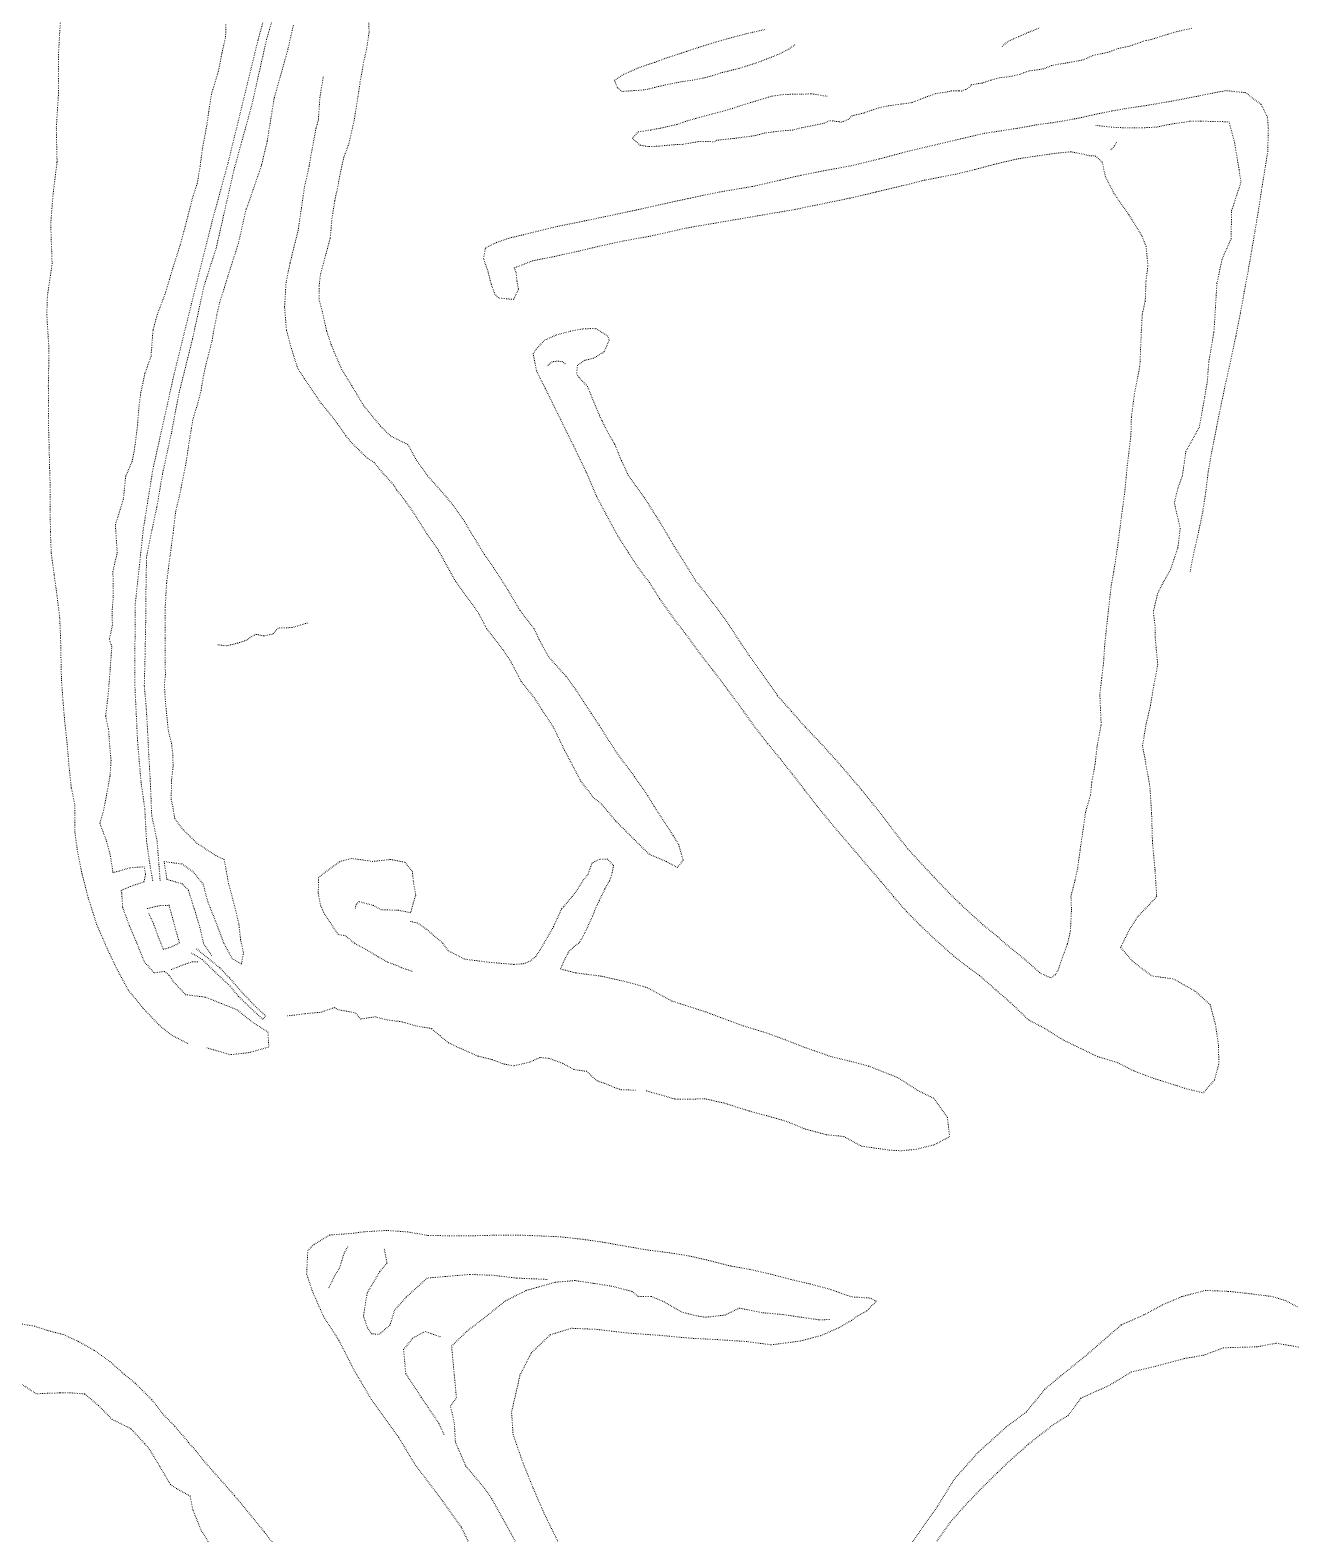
# Model space of a CAD drawing. Extents: x 682410 to 689460, y 7661803 to 7669124.
# Drawn here: x 687816.5 to 688073.9, y 7666556 to 7666862.9 of the extents above; entities that cross this region are included whole.
import ezdxf

# ---------------------------------------------------------------- set-up
doc = ezdxf.new("R2010")
doc.units = 0
doc.header["$MEASUREMENT"] = 0
doc.linetypes.add('DOT', pattern=[0.25, 0, -0.25])
doc.layers.add('02 TOE_Line', color=1, linetype='DOT', lineweight=20)

msp = doc.modelspace()

# ---------------------------------------------------------------- linework, layer by layer
at = {"layer": '02 TOE_Line'}
for points in [[(687843.02, 7666689.37, 4251.43), (687842.77, 7666692.65, 4251.78), (687842.39, 7666697.55, 4252.2), (687841.31, 7666702.55, 4252.62), (687841.04, 7666709.08, 4253.13), (687840.72, 7666714.67, 4253.51), (687840.47, 7666719.69, 4253.86), (687840.2, 7666724.39, 4254.19), (687839.79, 7666729.11, 4254.51), (687839.96, 7666735.65, 4254.96), (687840.08, 7666742.38, 4255.43), (687840.13, 7666748.68, 4255.85), (687840.24, 7666755.29, 4256.29), (687841.36, 7666760.94, 4256.66), (687842.35, 7666765.57, 4256.98), (687843.5, 7666772.3, 4257.44), (687845.31, 7666780.6, 4258.01), (687846.89, 7666788.9, 4258.28), (687849.65, 7666799.95, 4259.31), (687851.95, 7666810.55, 4259.91), (687854.49, 7666818.53, 4260.38), (687858.1, 7666834.45, 4261.3), (687861.72, 7666847.55, 4262.06), (687864.72, 7666860.93, 4262.83), (687868.02, 7666872.32, 4263.38)], [(687841.5, 7666689.31, 4251.27), (687840.9, 7666692.78, 4251.65), (687840.23, 7666697.54, 4252.06), (687839.89, 7666704.04, 4252.62), (687839.12, 7666709.4, 4253.09), (687838.41, 7666717.87, 4253.82), (687837.83, 7666730, 4254.6), (687837.95, 7666745.8, 4255.62), (687839.59, 7666761.04, 4256.61), (687841.51, 7666773.09, 4257.43), (687845.87, 7666792.67, 4258.76), (687849.42, 7666807.09, 4259.6), (687853.64, 7666823.88, 4260.58), (687856.89, 7666835.85, 4261.28), (687859.8, 7666847.74, 4261.97), (687863, 7666860.86, 4262.73), (687866.02, 7666871.94, 4263.23)], [(687848.69, 7666656.11, 4253.21), (687845.27, 7666657.84, 4252.86), (687842.74, 7666659.92, 4252.65), (687839.52, 7666663.34, 4252.2), (687836.49, 7666667.06, 4251.91), (687834.22, 7666671.26, 4251.57), (687832.17, 7666675.55, 4251.37), (687830.06, 7666680.45, 4251.13), (687828.34, 7666685.86, 4250.95), (687827.07, 7666690.81, 4250.9), (687826.11, 7666695.7, 4250.72), (687825.59, 7666699.4, 4250.79), (687825.65, 7666704.7, 4250.78), (687824.89, 7666708.28, 4250.71), (687824.42, 7666712.86, 4250.75), (687824.03, 7666717.46, 4250.7), (687823.55, 7666721.87, 4250.62), (687823.18, 7666726.27, 4250.67), (687822.88, 7666730.6, 4250.64), (687822.79, 7666734.82, 4250.54), (687822.71, 7666738.95, 4250.41), (687822.53, 7666742.98, 4250.13), (687821.99, 7666747.44, 4249.85), (687821.39, 7666751.83, 4249.44), (687820.8, 7666756.17, 4249.08), (687820.63, 7666760.52, 4248.66), (687820.6, 7666764.93, 4248.29), (687820.6, 7666769.48, 4247.77), (687820.47, 7666773.51, 4247.43), (687820.38, 7666777.59, 4247.09), (687820.25, 7666782.16, 4246.63), (687820.23, 7666786.2, 4246.17), (687820.21, 7666790.28, 4245.68), (687820.29, 7666794.37, 4245.21), (687820.29, 7666798.56, 4244.78), (687819.9, 7666804.81, 4244.25), (687820.02, 7666808.59, 4243.81), (687820.98, 7666815.21, 4243.19), (687820.7, 7666823.28, 4241.98), (687821.19, 7666829.56, 4241.33), (687821.99, 7666836.01, 4240.71), (687821.84, 7666842.86, 4239.85), (687822.28, 7666849.82, 4239.29), (687822.26, 7666857.87, 4238.28), (687822.81, 7666866.86, 4237.67)], [(687885.49, 7666866.46, 4271.55), (687885.66, 7666862.52, 4271.49), (687885.13, 7666859.01, 4271.39), (687884.6, 7666856.62, 4271.49), (687883.91, 7666852.82, 4271.49), (687883.39, 7666849.38, 4271.54), (687882.62, 7666844.54, 4271.5), (687881.53, 7666839.71, 4271.64), (687880.48, 7666836.87, 4271.79), (687879.87, 7666834.09, 4271.7), (687879.04, 7666829.87, 4271.7), (687878.63, 7666827.92, 4271.71), (687878.08, 7666824.47, 4271.78), (687877.72, 7666820.4, 4271.53), (687876.79, 7666816.97, 4271.77), (687875.72, 7666812.97, 4271.84), (687875.45, 7666810.57, 4271.76), (687875.47, 7666807.85, 4271.69), (687876.12, 7666805.4, 4271.59), (687877.01, 7666801.42, 4271.8), (687877.94, 7666798.69, 4271.89), (687878.51, 7666797.24, 4271.98), (687880.05, 7666793.68, 4271.98), (687882.11, 7666790.34, 4271.91), (687884.57, 7666786.19, 4271.9), (687887.99, 7666782.07, 4271.83), (687889.97, 7666780.11, 4271.63), (687893.61, 7666778.29, 4271.26), (687895.3, 7666775.12, 4271.32), (687897.6, 7666771.92, 4271.35), (687901.51, 7666767.52, 4271.45), (687903.02, 7666765.59, 4271.39), (687905.09, 7666762.64, 4271.44), (687906.38, 7666760.44, 4271.41), (687909.2, 7666755.86, 4271.33), (687911.08, 7666753.18, 4271.32), (687914.03, 7666748.54, 4271.26), (687916.45, 7666744.43, 4271.19), (687919.27, 7666740.81, 4271.12), (687919.43, 7666740.51, 4271.09), (687920.38, 7666738.45, 4271.02), (687922.24, 7666735.04, 4271.19), (687925.84, 7666730.99, 4270.79), (687927.84, 7666728.28, 4270.78), (687930.99, 7666723.44, 4270.74), (687932.63, 7666720.97, 4270.75), (687936.19, 7666715.39, 4270.88), (687939.83, 7666710.52, 4270.69), (687942.52, 7666706.65, 4270.65), (687943.82, 7666704.48, 4270.67), (687947.71, 7666698.5, 4270.59), (687948.82, 7666696.68, 4270.59), (687949.72, 7666693.51, 4270.65), (687948.57, 7666692, 4270.66), (687946.26, 7666693.24, 4270.83), (687942.79, 7666694.71, 4271.02), (687939.76, 7666697.72, 4271.17), (687935.94, 7666701.52, 4271.39), (687933.08, 7666704.96, 4271.36), (687931.45, 7666706.24, 4271.43), (687928.86, 7666709.62, 4271.4), (687925.54, 7666715.92, 4271.23), (687923.23, 7666720.7, 4271.17), (687920.89, 7666724.25, 4271.23), (687919.37, 7666726.62, 4271.1), (687916.68, 7666729.96, 4271.24), (687914.65, 7666733.9, 4271.36), (687912.97, 7666736.46, 4271.39), (687909.62, 7666740.78, 4271.39), (687908, 7666743.87, 4271.38), (687906.43, 7666746.12, 4271.36), (687903.27, 7666750.42, 4271.38), (687899.78, 7666756.74, 4271.39), (687897.42, 7666760.11, 4271.48), (687895.41, 7666763.37, 4271.57), (687893.12, 7666766.72, 4271.7), (687891.26, 7666769.07, 4271.6), (687890.61, 7666770.15, 4271.62), (687888.53, 7666772.42, 4271.62), (687886.68, 7666774.67, 4271.76), (687885.27, 7666775.57, 4271.64), (687883.59, 7666777.21, 4271.57), (687881.85, 7666778.93, 4271.5), (687880.87, 7666780.18, 4271.53), (687879.23, 7666782.54, 4271.57), (687877.05, 7666785.34, 4271.72), (687875.87, 7666786.68, 4271.65), (687873.91, 7666789.62, 4271.55), (687872.44, 7666791.77, 4271.54), (687871.09, 7666793.85, 4271.45), (687869.62, 7666798.5, 4271.66), (687868.78, 7666801.76, 4271.58), (687868.41, 7666806.42, 4271.64), (687868.72, 7666811.44, 4271.83), (687869.55, 7666815.4, 4272.12), (687870.29, 7666818.47, 4272.37), (687871.18, 7666822, 4272.69), (687871.87, 7666826.67, 4272.48), (687872.47, 7666830.88, 4272.55), (687873.44, 7666835.14, 4272.58), (687873.95, 7666838.21, 4272.65), (687874.84, 7666842.9, 4272.55), (687875.3, 7666844.51, 4272.59), (687875.6, 7666849.08, 4272.23), (687876.33, 7666853.44, 4272.05)], [(687856.44, 7666864.11, 4264.74), (687856.38, 7666861.51, 4264.16), (687855.64, 7666858.23, 4263.96), (687854.91, 7666854.49, 4263.64), (687853.49, 7666849.78, 4263.35), (687852.93, 7666846.19, 4263.32), (687852.51, 7666843.2, 4263.05), (687851.64, 7666838.68, 4262.73), (687851.18, 7666835.07, 4262.45), (687850.58, 7666831.56, 4262.33), (687849.62, 7666828.62, 4262.05), (687848.59, 7666824.55, 4261.8), (687847.79, 7666821.52, 4261.7), (687847.11, 7666819.03, 4261.5), (687845.56, 7666814.19, 4261.27), (687844.92, 7666811.99, 4261.02), (687844, 7666808.94, 4260.78), (687842.45, 7666804.89, 4260.61), (687841.57, 7666801.67, 4260.4), (687841.16, 7666796.35, 4259.79), (687839.93, 7666792.86, 4259.57), (687839.09, 7666788.99, 4259.36), (687838.7, 7666786.01, 4259.1), (687838.34, 7666781.51, 4258.87), (687837.78, 7666777.37, 4258.59), (687837.29, 7666774.89, 4258.43), (687835.97, 7666771.78, 4258.21), (687835.51, 7666767.1, 4257.94), (687833.89, 7666761.94, 4257.69), (687834.27, 7666756.26, 4257.07), (687833.39, 7666752.47, 4257), (687833.47, 7666747.49, 4256.6), (687833.22, 7666744.18, 4256.34), (687833.28, 7666741.49, 4256.18), (687832.68, 7666738.55, 4255.97), (687833.16, 7666737.06, 4255.85), (687832.83, 7666732.46, 4255.69), (687832.45, 7666727.6, 4255.37), (687831.9, 7666722.86, 4255.23), (687832.5, 7666720.19, 4255.14), (687832.72, 7666717.02, 4255), (687833.01, 7666713.91, 4254.78), (687832.79, 7666710.62, 4254.37), (687832.13, 7666707.1, 4254.16), (687831.4, 7666703.31, 4253.66), (687830.72, 7666701.03, 4253.58), (687832.11, 7666697.34, 4253.33), (687832.82, 7666694.64, 4253.07), (687833.4, 7666690.99, 4253), (687834.67, 7666691.28, 4252.95), (687836.95, 7666691.97, 4252.98), (687839.75, 7666692.16, 4252.89), (687840.05, 7666690.64, 4252.91), (687839.71, 7666689.06, 4252.92), (687836.92, 7666688.15, 4252.9), (687835.08, 7666687.31, 4252.96), (687835.18, 7666686.84, 4253.23), (687835.38, 7666683.83, 4252.94), (687836.78, 7666680.07, 4252.8), (687838.25, 7666676.62, 4252.89), (687839.79, 7666672.78, 4252.59), (687841.78, 7666670.51, 4252.48), (687843.93, 7666670.81, 4252.75), (687844.89, 7666670, 4252.96), (687845.59, 7666668.88, 4253.31), (687848.22, 7666666.06, 4252.85), (687852.23, 7666665.56, 4253.33), (687858.75, 7666662.97, 4253.94), (687862.01, 7666660.34, 4254.22), (687865.01, 7666658.45, 4254.58), (687865.2, 7666655.38, 4254.57), (687861.12, 7666654.23, 4254.15), (687857.31, 7666653.81, 4253.89), (687852.39, 7666655.27, 4253.5)], [(687870.21, 7666863.86, 4264.57), (687869.08, 7666858.94, 4264.41), (687867.69, 7666853.95, 4263.99), (687866.3, 7666849.05, 4263.65), (687864.86, 7666840.21, 4263.43), (687863.73, 7666835.38, 4263.04), (687860.79, 7666826.82, 4262.26), (687860.54, 7666826.31, 4262.2), (687859.01, 7666819.43, 4261.83), (687856.81, 7666812.56, 4261.31), (687856.13, 7666810.34, 4261.13), (687855.16, 7666807.25, 4260.94), (687854.58, 7666804.74, 4260.73), (687853.98, 7666801.72, 4260.58), (687853.61, 7666799.48, 4260.41), (687852.71, 7666795.94, 4260.14), (687852.41, 7666794.9, 4260.06), (687851.83, 7666792.15, 4259.85), (687851.37, 7666789.37, 4259.62), (687850.58, 7666786.26, 4259.51), (687849.73, 7666783.6, 4259.26), (687849.39, 7666781.64, 4259.27), (687848.84, 7666778.19, 4258.95), (687848.45, 7666775.45, 4258.7), (687847.27, 7666769.24, 4258.38), (687846.19, 7666764.64, 4257.91), (687845.66, 7666760.2, 4257.64), (687845.03, 7666755.5, 4257.28), (687844.33, 7666750, 4256.99), (687844.03, 7666744.54, 4256.53), (687844.02, 7666738.79, 4256.22), (687844.09, 7666731.15, 4255.72), (687843.88, 7666729.44, 4255.54), (687844.1, 7666725.91, 4255.25), (687844.38, 7666723.03, 4255.23), (687844.7, 7666719.84, 4255.03), (687845.34, 7666717.37, 4254.84), (687845.59, 7666715.26, 4254.71), (687845.67, 7666712.74, 4254.59), (687845.35, 7666709.89, 4254.16), (687845.28, 7666705.89, 4253.93), (687845.59, 7666704.48, 4253.84), (687845.99, 7666701.99, 4253.76), (687847.73, 7666699.71, 4253.35), (687850.52, 7666696.98, 4253.07), (687854.37, 7666694.44, 4253.03), (687856.07, 7666693.66, 4252.87), (687856.99, 7666688.74, 4252.96), (687858.51, 7666682.99, 4253.06), (687859.09, 7666680.5, 4253.07), (687859.43, 7666677.28, 4253), (687860.02, 7666674.64, 4253.12), (687859.62, 7666672.31, 4252.84), (687857.74, 7666673.38, 4252.86), (687855.98, 7666676.63, 4252.75), (687854.41, 7666680.87, 4252.96), (687852.75, 7666685, 4252.94), (687851.81, 7666688.6, 4252.77), (687849.83, 7666691.07, 4252.8), (687847.46, 7666692.73, 4253.05), (687843.83, 7666693.21, 4252.85), (687844.41, 7666689.58, 4252.75), (687847.5, 7666688.71, 4252.81), (687848.79, 7666687.36, 4252.77), (687850.01, 7666683.54, 4252.77), (687851.12, 7666679.78, 4252.85), (687851.9, 7666676.47, 4252.9), (687853.56, 7666674.02, 4252.71)], [(687972.51, 7666859.86, 4275.53), (687971.3, 7666859.02, 4275.39), (687969.74, 7666858.21, 4275.21), (687967.78, 7666857.38, 4275.04), (687966.75, 7666856.98, 4275.06), (687964.58, 7666856.14, 4274.79), (687962.24, 7666855.42, 4274.53), (687961.1, 7666855.07, 4274.39), (687959.99, 7666854.79, 4274.25), (687958.85, 7666854.49, 4274.12), (687957.74, 7666854.25, 4273.98), (687955.76, 7666853.6, 4273.73), (687953.78, 7666853.08, 4273.51), (687951.67, 7666852.68, 4273.22), (687949.51, 7666852.37, 4272.91), (687948.34, 7666852.13, 4272.76), (687947.24, 7666851.92, 4272.69), (687946.1, 7666851.7, 4272.55), (687943.9, 7666851.18, 4272.29), (687942.8, 7666850.88, 4272.19), (687941.68, 7666850.67, 4272.04), (687939.67, 7666850.53, 4271.86), (687937.26, 7666850.37, 4271.47), (687936.33, 7666851.11, 4271.49), (687935.73, 7666852.64, 4271.42), (687937.51, 7666853.82, 4271.25), (687938.49, 7666854.23, 4271.27), (687940.55, 7666855.16, 4271.31), (687942.83, 7666855.96, 4271.34), (687943.92, 7666856.3, 4271.38), (687945.88, 7666857.05, 4271.52), (687949.36, 7666858.18, 4271.44), (687950.5, 7666858.56, 4271.51), (687952.83, 7666859.34, 4271.46), (687956.2, 7666860.4, 4271.63), (687958.86, 7666861.15, 4271.52), (687960.11, 7666861.48, 4271.58), (687962.7, 7666862.16, 4271.63), (687963.91, 7666862.44, 4271.62), (687966.52, 7666863.03, 4271.6)], [(688053.47, 7666863.25, 4270.77), (688050.45, 7666862.57, 4270.74), (688048.59, 7666862.05, 4270.71), (688045.03, 7666860.89, 4270.92), (688044.08, 7666860.77, 4270.92), (688040.71, 7666859.58, 4270.94), (688038.48, 7666859.15, 4271), (688036.69, 7666858.43, 4271.07), (688033.29, 7666857.69, 4271.19), (688031.39, 7666856.82, 4271.32), (688028.12, 7666856.22, 4271.37), (688024.88, 7666855.65, 4271.47), (688023.18, 7666854.95, 4271.5), (688020.2, 7666854.53, 4271.47), (688018.36, 7666853.85, 4271.54), (688016.41, 7666853.4, 4271.55), (688014.36, 7666853.17, 4271.67), (688012.45, 7666852.65, 4271.74), (688010.72, 7666852.08, 4271.76), (688008.57, 7666851.74, 4272), (688007.84, 7666850.99, 4271.86), (688007.34, 7666850.75, 4271.97), (688006.52, 7666850.45, 4271.91), (688005.97, 7666850.48, 4272.02), (688004.39, 7666850.47, 4272.01), (688003.35, 7666850.21, 4271.95), (688001.27, 7666849.94, 4271.99), (687999.18, 7666849.18, 4271.95), (687996.41, 7666848.09, 4271.83), (687994.1, 7666847.78, 4271.85), (687991.3, 7666847.39, 4271.92), (687989.6, 7666846.99, 4271.81), (687988.08, 7666846.5, 4271.68), (687986.51, 7666845.94, 4271.71), (687984.18, 7666845.41, 4271.94), (687983.45, 7666844.65, 4271.87), (687982.37, 7666844.23, 4271.94), (687982.03, 7666844.1, 4271.95), (687981.41, 7666844.22, 4272.14), (687980.23, 7666844.34, 4271.93), (687979.51, 7666844.39, 4271.88), (687978.53, 7666843.86, 4271.97), (687973.88, 7666842.95, 4271.73), (687972.04, 7666842.49, 4271.66), (687969.6, 7666842.29, 4271.68), (687966.36, 7666841.89, 4271.68), (687964.41, 7666841.35, 4271.63), (687961.71, 7666840.99, 4271.63), (687960.12, 7666840.78, 4271.53), (687956.63, 7666840.42, 4271.6), (687956.08, 7666840.11, 4271.48), (687952.98, 7666840.17, 4271.42), (687949.68, 7666839.57, 4271.52), (687947.7, 7666839.49, 4271.31), (687944.69, 7666839.2, 4271.3), (687942.79, 7666839.1, 4271.24), (687940.96, 7666839.4, 4271.25), (687939.36, 7666840.8, 4271.5), (687940.58, 7666842.13, 4271.39), (687943.2, 7666842.51, 4271.7), (687945.05, 7666842.86, 4271.89), (687946.59, 7666843.22, 4272.04), (687948.51, 7666843.63, 4272.43), (687950.53, 7666844.35, 4272.61), (687952.38, 7666844.89, 4272.97), (687955.65, 7666845.77, 4273.39), (687957.69, 7666846.29, 4273.64), (687959.79, 7666846.9, 4273.94), (687961.76, 7666847.57, 4274.24), (687964.75, 7666848.48, 4274.59), (687967.85, 7666849.4, 4274.81), (687969.84, 7666849.7, 4274.96), (687971.98, 7666849.8, 4275.08), (687973.9, 7666849.79, 4275.12), (687975.93, 7666849.89, 4275.2), (687979.26, 7666849.35, 4275.3)], [(688014.8, 7666859.56, 4275.44), (688015.57, 7666860.19, 4275.51), (688016.13, 7666860.64, 4275.5), (688018.12, 7666861.53, 4275.4), (688020.2, 7666862.43, 4275.35), (688022.52, 7666863.36, 4275.26)], [(688033.92, 7666843.44, 4272.27), (688037.08, 7666843.08, 4272.04), (688038.2, 7666843.02, 4272.05), (688040.71, 7666842.91, 4271.91), (688043.44, 7666842.95, 4271.72), (688046.19, 7666843.08, 4271.62), (688048.89, 7666843.64, 4271.52), (688053.13, 7666844.28, 4271.45), (688055.51, 7666844.3, 4271.59), (688061.11, 7666844.17, 4271.49), (688062.2, 7666840.06, 4272.03), (688063.16, 7666834.34, 4271.26), (688063.54, 7666831.86, 4271.81), (688061.63, 7666826.05, 4272.12), (688061.51, 7666820.29, 4272.53), (688059.68, 7666816.13, 4272.83), (688058.64, 7666811.22, 4272.58), (688058.24, 7666804.95, 4272.57), (688058.01, 7666801.24, 4272.56), (688056.96, 7666795.08, 4273.58), (688056.68, 7666791.31, 4272.48), (688056.14, 7666788.06, 4272.54), (688055.05, 7666781.89, 4272.75), (688052.29, 7666776.88, 4273.19), (688051.57, 7666771.87, 4272.03), (688050.68, 7666769.44, 4271.92), (688049.93, 7666766.39, 4272.02), (688051.15, 7666761.24, 4272.22), (688050.66, 7666757.23, 4272.57), (688049.15, 7666752.79, 4273.34), (688047.63, 7666750.12, 4273.26), (688046.53, 7666747.91, 4273.54), (688045.66, 7666744.19, 4274.2), (688046.04, 7666741.06, 4273.5), (688046.03, 7666739.05, 4272.77), (688046.55, 7666733.41, 4271.83), (688045.75, 7666729.18, 4271.9), (688045.08, 7666725.12, 4271.97), (688044.15, 7666721.13, 4271.91), (688043.46, 7666716.84, 4271.97), (688044.95, 7666708.55, 4271.83), (688045.3, 7666703.16, 4271.89), (688045.47, 7666697.3, 4271.85), (688046, 7666691.52, 4271.64), (688046.34, 7666686.09, 4271.44), (688044.71, 7666684.31, 4271.4), (688042.57, 7666682.1, 4271.46), (688040.76, 7666679.34, 4271.43), (688038.99, 7666675.69, 4271.49), (688041.46, 7666672.83, 4271.4), (688045.33, 7666669.89, 4271.22), (688049.81, 7666669.26, 4271.01), (688054.29, 7666666.7, 4271), (688057.26, 7666664.02, 4270.88), (688058.33, 7666659.98, 4270.81), (688058.97, 7666655.67, 4270.75), (688059, 7666651.87, 4270.61), (688058.12, 7666648.63, 4270.56), (688055.82, 7666646.02, 4270.37), (688052.01, 7666646.96, 4270.2), (688050.5, 7666647.48, 4270.18), (688045.74, 7666648.98, 4270.27), (688041.6, 7666650.53, 4270.14), (688038.41, 7666652.17, 4270.05), (688034.26, 7666653.42, 4270.11), (688030.05, 7666655.47, 4269.78), (688027.32, 7666656.78, 4270.07), (688023.5, 7666659.17, 4269.93), (688020.18, 7666660.92, 4270.07), (688016.47, 7666664.48, 4270.35), (688013.41, 7666667.15, 4270.29), (688010.2, 7666669.95, 4270.12), (688008.06, 7666671.51, 4270.39), (688004.94, 7666673.93, 4270.38), (688001.02, 7666677.45, 4270.27), (687998.04, 7666680.23, 4270.34), (687995.26, 7666683.08, 4270.56), (687992.65, 7666686.08, 4270.6), (687990.08, 7666689.18, 4270.7), (687987.32, 7666692.36, 4270.8), (687983.91, 7666696.39, 4270.79), (687980.47, 7666700.37, 4270.9), (687976.97, 7666704.64, 4271.01), (687974.49, 7666707.87, 4271.01), (687971.97, 7666711.12, 4271.09), (687969.56, 7666714.19, 4271.22), (687966.95, 7666717.32, 4271.28), (687964.41, 7666720.59, 4271.23), (687962.02, 7666723.91, 4271.48), (687958.8, 7666728.32, 4271.51), (687955.74, 7666732.35, 4271.46), (687953.19, 7666735.6, 4271.59), (687950.24, 7666739.65, 4271.69), (687948.08, 7666742.42, 4271.64), (687944.93, 7666746.86, 4271.43), (687942.85, 7666750.16, 4271.67), (687940.55, 7666753.19, 4271.58), (687938.53, 7666756.31, 4271.63), (687936.31, 7666759.78, 4271.88), (687933.89, 7666764.3, 4271.64), (687932.03, 7666767.81, 4271.84), (687929.95, 7666772.71, 4271.72), (687927.41, 7666777.96, 4271.78), (687924.76, 7666783.35, 4271.84), (687921.57, 7666789.83, 4271.87), (687919.81, 7666793.35, 4271.85), (687919.12, 7666796.84, 4271.76), (687919.76, 7666797.79, 4271.85), (687921.42, 7666799.6, 4271.93), (687923.89, 7666800.68, 4271.92), (687926.71, 7666801.44, 4272.03), (687929.39, 7666801.94, 4272.01), (687931.88, 7666801.99, 4272.12), (687934.32, 7666800.5, 4272.27), (687934.65, 7666799.57, 4272.32), (687933.58, 7666797.23, 4272.48), (687931.49, 7666795.94, 4272.15), (687929.57, 7666795.48, 4272.21), (687928.15, 7666794.48, 4272.37), (687928.01, 7666792.73, 4272.3), (687928.49, 7666791.99, 4272.31), (687930.2, 7666790.2, 4272.35), (687932.66, 7666784.2, 4272.39), (687933.21, 7666783.08, 4272.32), (687934.13, 7666781.26, 4272.63), (687935.77, 7666778.36, 4272.64), (687937.16, 7666774.99, 4272.63), (687938.54, 7666772.05, 4272.5), (687941.83, 7666767.46, 4272.5), (687944.22, 7666763.71, 4272.45), (687946.44, 7666760.04, 4272.42), (687947.9, 7666757.53, 4272.49), (687950.14, 7666754, 4272.48), (687952.27, 7666750.52, 4272.35), (687955.88, 7666745.9, 4272.37), (687958.4, 7666742.54, 4272.53), (687961.58, 7666737.65, 4272.41), (687963.24, 7666735.21, 4272.4), (687965.67, 7666731.8, 4272.33), (687969, 7666727.05, 4272.14), (687971.85, 7666723.84, 4272.02), (687974.68, 7666720.63, 4271.81), (687977.54, 7666717.67, 4271.64), (687981.99, 7666712.72, 4271.48), (687986.21, 7666707.76, 4271.37), (687988.22, 7666705.27, 4271.19), (687991.01, 7666701.76, 4271.05), (687993.72, 7666698.13, 4270.92), (687995.6, 7666695.78, 4270.89), (687998.71, 7666692.4, 4270.76), (688000.92, 7666690.04, 4270.71), (688004.05, 7666686.75, 4270.57), (688006.17, 7666684.65, 4270.5), (688010.86, 7666680.34, 4270.51), (688013.92, 7666677.87, 4270.42), (688014.95, 7666676.9, 4270.48), (688019.52, 7666673.19, 4270.49), (688022.53, 7666670.49, 4270.61), (688024.71, 7666669.49, 4270.68), (688025.63, 7666670.09, 4270.67), (688026.33, 7666671.28, 4270.68), (688026.74, 7666672.63, 4270.59), (688028.15, 7666676.45, 4270.69), (688028.75, 7666679.14, 4270.73), (688028.95, 7666683.46, 4270.57), (688028.85, 7666686.19, 4270.6), (688029.7, 7666689.46, 4270.64), (688030.22, 7666691.92, 4270.65), (688030.71, 7666695.56, 4270.74), (688031.83, 7666703.32, 4270.85), (688032.86, 7666706.88, 4270.98), (688033.12, 7666709.54, 4271.05), (688033.79, 7666713.24, 4271.2), (688034.19, 7666716.8, 4271.32), (688035.01, 7666721.19, 4271.46), (688034.74, 7666727.35, 4271.61), (688035.14, 7666730.74, 4271.75), (688035.54, 7666734.26, 4271.75), (688035.75, 7666737.62, 4271.84), (688036.38, 7666743.5, 4271.88), (688037.05, 7666749.44, 4272.08), (688037.57, 7666752.35, 4272.05), (688038.29, 7666756.9, 4272.04), (688039.14, 7666763.55, 4271.82), (688039.84, 7666768.75, 4271.86), (688040.34, 7666774.01, 4271.95), (688041.08, 7666780.24, 4271.85), (688041.18, 7666783.93, 4271.83), (688041.76, 7666788.36, 4271.89), (688042.92, 7666794.51, 4272.25), (688043.15, 7666800.07, 4272.16), (688043.38, 7666804.73, 4271.93), (688044.01, 7666807.72, 4272.02), (688044.16, 7666811.77, 4272), (688044.56, 7666814.82, 4272.03), (688044.18, 7666818.72, 4271.79), (688043.32, 7666820.91, 4271.61), (688040.65, 7666825.25, 4271.66), (688037.62, 7666829.57, 4271.59), (688035.88, 7666832.99, 4271.71), (688035.24, 7666835.92, 4271.86), (688033.79, 7666837.26, 4271.96), (688032.72, 7666837.26, 4271.95), (688028.79, 7666838.05, 4271.96), (688025.56, 7666837.73, 4271.96), (688022.07, 7666837.21, 4271.83), (688018.14, 7666836.64, 4271.68), (688013.08, 7666835.47, 4271.83), (688009.2, 7666834.41, 4271.95), (688005.32, 7666833.47, 4271.98), (687999.03, 7666832.28, 4272.09), (687995.36, 7666831.34, 4272.13), (687989.01, 7666829.83, 4272.08), (687983.73, 7666828.58, 4272.14), (687977.18, 7666827.25, 4272.17), (687972.53, 7666826.28, 4272.23), (687950.35, 7666822.49, 4272.35), (687946.89, 7666821.69, 4272.16), (687943.06, 7666820.85, 4272.15), (687937.45, 7666819.84, 4272.38), (687932.63, 7666818.79, 4272.21), (687928.32, 7666817.76, 4272.34), (687922.81, 7666816.55, 4272.27), (687919.03, 7666815.81, 4272.18), (687915.26, 7666814.36, 4272.23), (687915.63, 7666813.52, 4272.11), (687915.83, 7666811.59, 4272.08), (687916.14, 7666809.96, 4272.15), (687915.12, 7666807.93, 4271.76), (687912.05, 7666808.22, 4271.7), (687911.34, 7666808.96, 4271.69), (687910.55, 7666811.05, 4271.67), (687909.9, 7666813.67, 4271.6), (687909.01, 7666816.26, 4271.58), (687909.37, 7666818.42, 4271.62), (687911.65, 7666819.55, 4271.59), (687914.32, 7666820.46, 4271.6), (687917.16, 7666821.13, 4271.55), (687924.07, 7666822.83, 4271.55), (687929.63, 7666823.94, 4271.55), (687933.86, 7666824.84, 4271.42), (687940.24, 7666826.18, 4271.53), (687945.45, 7666827.36, 4271.56), (687950.83, 7666828.53, 4271.58), (687957.09, 7666829.84, 4271.54), (687963.84, 7666830.97, 4271.63), (687969.53, 7666832.27, 4271.68), (687973.85, 7666833.29, 4271.81), (687979.6, 7666834.4, 4271.89), (687984.07, 7666835.21, 4271.98), (687989.75, 7666836.6, 4272.01), (687995.47, 7666838.13, 4272.02), (688001.2, 7666839.48, 4272.01), (688005.59, 7666840.51, 4271.99), (688011.18, 7666841.82, 4271.86), (688017.93, 7666842.84, 4271.73), (688021.85, 7666843.57, 4271.67), (688025.72, 7666844.08, 4271.53), (688029.59, 7666844.75, 4271.33), (688033.26, 7666845.56, 4271.18), (688037.22, 7666846.38, 4271), (688039.81, 7666846.84, 4270.84), (688043.87, 7666847.44, 4270.58), (688046.56, 7666847.9, 4270.51), (688050.63, 7666848.61, 4270.39), (688054.92, 7666849.45, 4270.33), (688060.45, 7666850.53, 4270.28), (688064.42, 7666850.13, 4270.42), (688067.67, 7666847.71, 4270.33), (688068.93, 7666845.13, 4270.64), (688069.12, 7666842.83, 4270.61), (688069, 7666838.12, 4270.72), (688068.54, 7666835.22, 4270.78), (688067.81, 7666830.77, 4270.82), (688067.15, 7666826.41, 4270.88), (688066.37, 7666821.74, 4270.9), (688065.71, 7666817.79, 4270.97), (688064.99, 7666813.72, 4271.01), (688064.22, 7666809.52, 4271.09), (688063.41, 7666805.12, 4271.14), (688062.48, 7666800.41, 4271.19), (688061.48, 7666795.63, 4271.22), (688060.41, 7666790.84, 4271.23), (688059.42, 7666786.16, 4271.25), (688058.53, 7666781.79, 4271.3), (688057.71, 7666777.63, 4271.34), (688056.85, 7666772.68, 4271.38), (688056.32, 7666768.46, 4271.45), (688055.74, 7666764.6, 4271.49), (688054.87, 7666760.38, 4271.53), (688053.93, 7666756.32, 4271.56), (688053.15, 7666752.23, 4271.63)], [(688038.13, 7666839.97, 4273.43), (688037.74, 7666839.26, 4273.3), (688036.9, 7666838.37, 4273.29)], [(687925.66, 7666794.78, 4273.39), (687925.05, 7666795.25, 4273.44), (687924.01, 7666795.34, 4273.46), (687923, 7666795.21, 4273.39), (687922.43, 7666794.73, 4273.36), (687921.89, 7666794.21, 4273.28)], [(687873.07, 7666741.9, 4270.56), (687869.89, 7666740.97, 4269.96), (687867.08, 7666740.87, 4269.58), (687866.05, 7666739.67, 4268.73), (687864.17, 7666739.27, 4268.27), (687862.64, 7666739.59, 4268.01), (687861.68, 7666739.16, 4267.59), (687860.6, 7666738.38, 4267.12), (687858.78, 7666737.78, 4266.61), (687856.64, 7666737.26, 4265.91), (687855.26, 7666737.4, 4265.59), (687854.65, 7666737.51, 4265.52)], [(687894.41, 7666670.85, 4265.87), (687892.29, 7666671.55, 4265.64), (687891.35, 7666672.01, 4265.5), (687889.46, 7666672.69, 4265.32), (687887.47, 7666673.81, 4265.11), (687884.98, 7666675.3, 4265.17), (687882.66, 7666676.55, 4264.85), (687880.81, 7666678.09, 4264.98), (687879.31, 7666678.37, 4265.46), (687876.57, 7666682.49, 4265.39), (687875.74, 7666684.3, 4265.45), (687875.29, 7666686.79, 4265.78), (687875.32, 7666689.99, 4266.15), (687879.66, 7666693.23, 4268.28), (687882.12, 7666693.86, 4268.93), (687886.35, 7666693.25, 4269.95), (687890.03, 7666693.64, 4270.61), (687892.99, 7666693.05, 4271.15), (687894.49, 7666691.19, 4271.09), (687894.68, 7666689.25, 4271.23), (687895.16, 7666686.4, 4271.59), (687894.67, 7666684.77, 4271.22), (687894.15, 7666682.79, 4271.1), (687891.57, 7666683.29, 4270.91), (687888.14, 7666683.39, 4270.33), (687886.5, 7666684.29, 4270.24), (687883.63, 7666685.05, 4270.4), (687882.99, 7666684.44, 4270.24), (687882.84, 7666683.64, 4270.08)], [(687942.2, 7666646.45, 4261.2), (687948.1, 7666644.76, 4261.77), (687951.15, 7666644.73, 4262.02), (687954.09, 7666644.83, 4262.31), (687958.07, 7666643.94, 4262.69), (687963.27, 7666642.3, 4263.11), (687966.7, 7666641.38, 4263.37), (687970.73, 7666640.24, 4263.78), (687974.65, 7666638.64, 4264.13), (687978.93, 7666637.49, 4264.59), (687982.5, 7666637.12, 4264.84), (687986.02, 7666635.18, 4265.13), (687989.61, 7666634.65, 4265.47), (687991.82, 7666634.34, 4265.95), (687994.19, 7666634.21, 4266.07), (687997.34, 7666634.53, 4266.67), (688001.01, 7666635.45, 4267), (688004.09, 7666637.09, 4267.3), (688003.63, 7666641.01, 4268.02), (688000.8, 7666644.95, 4268.59), (687997.64, 7666646.48, 4269.07), (687993.56, 7666649.12, 4269.09), (687987.54, 7666651.5, 4269.49), (687983.69, 7666652.51, 4269.55), (687979.88, 7666653.43, 4269.83), (687974.23, 7666655.41, 4269.82), (687970.36, 7666656.93, 4269.88), (687966.49, 7666658.34, 4269.95), (687961.99, 7666659.69, 4270.2), (687954.24, 7666662.57, 4270.34), (687947.42, 7666664.77, 4270.57), (687942.44, 7666667.49, 4270.71), (687938.17, 7666668.68, 4270.82), (687932.84, 7666669.87, 4271.07), (687927.8, 7666670.5, 4271.17), (687924.69, 7666671.32, 4270.76), (687925.58, 7666673.29, 4270.69), (687926.31, 7666674.73, 4270.78), (687927.48, 7666675.88, 4270.6), (687928.5, 7666676.62, 4270.51), (687929.38, 7666678.13, 4270.45), (687930.15, 7666679.69, 4270.56), (687931.29, 7666682.19, 4270.61), (687931.94, 7666683.86, 4270.6), (687932.63, 7666685.3, 4270.71), (687933.76, 7666687.65, 4270.64), (687934.72, 7666689.31, 4270.63), (687935.26, 7666690.94, 4270.57), (687935.53, 7666692.39, 4270.62), (687934.34, 7666693.69, 4270.76), (687932.65, 7666693.7, 4270.78), (687931.14, 7666692.92, 4270.59), (687930.32, 7666690.68, 4270.44), (687929.09, 7666689.02, 4270.43), (687928.17, 7666687.55, 4270.28), (687927.02, 7666686, 4270.22), (687925.32, 7666683.97, 4270.21), (687924.92, 7666683.56, 4270.22), (687923.27, 7666679.92, 4270.36), (687921.87, 7666677.47, 4270.55), (687920.46, 7666675.06, 4270.6), (687919.67, 7666673.88, 4270.65), (687918.59, 7666672.95, 4270.84), (687917.14, 7666672.37, 4270.96), (687915.17, 7666672.24, 4270.97), (687910.32, 7666672.65, 4271.11), (687905.13, 7666673.31, 4270.99), (687901.79, 7666675.04, 4271.33), (687900.7, 7666676.58, 4271.2), (687897.31, 7666679.44, 4271.33), (687895.57, 7666680.67, 4271.15), (687894.08, 7666681, 4271.1)], [(687840.74, 7666682.6, 4250.17), (687841.67, 7666680.55, 4250.18), (687842.65, 7666677.87, 4249.99), (687843.67, 7666675.29, 4249.96), (687845.26, 7666675.8, 4250.07), (687846.97, 7666676.61, 4250), (687846.49, 7666678.28, 4249.92), (687845.72, 7666681.08, 4249.92), (687844.85, 7666684.3, 4250.05), (687842.87, 7666684.22, 4250.15), (687840.21, 7666683.59, 4250.28)], [(687845.29, 7666671.19, 4252.5), (687847.49, 7666672.05, 4252.55), (687849.56, 7666672.77, 4252.61), (687850.99, 7666672.8, 4252.76)], [(687850.46, 7666675.44, 4251.87), (687852.33, 7666673.85, 4252.09), (687855.18, 7666671.57, 4252.51), (687857.16, 7666669.48, 4252.58), (687859.99, 7666666.25, 4252.94), (687862.7, 7666663.42, 4253.26), (687864.54, 7666661.75, 4253.49), (687863.95, 7666661.06, 4253.44), (687861.87, 7666662.99, 4253.18), (687859.01, 7666665.68, 4252.95), (687857.29, 7666667.82, 4252.66), (687854.19, 7666670.72, 4252.46), (687851.59, 7666673.27, 4252.2), (687849.44, 7666674.54, 4252.42)], [(687940.03, 7666646.58, 4260.67), (687937.11, 7666646.66, 4260.41), (687935.77, 7666647.09, 4260.24), (687933.78, 7666647.95, 4260.04), (687932.16, 7666648.48, 4259.89), (687930.01, 7666650.42, 4259.79), (687927.4, 7666650.8, 4259.7), (687925.11, 7666652.06, 4259.45), (687922.35, 7666653.07, 4259.21), (687920.52, 7666653.24, 4259.19), (687918.47, 7666652.31, 4258.96), (687915.12, 7666651.53, 4258.62), (687913.19, 7666651.89, 4258.48), (687910.74, 7666652.81, 4258.33), (687907.83, 7666653.54, 4258.19), (687904.49, 7666655.01, 4257.95), (687901.84, 7666656.24, 4257.63), (687900.13, 7666657.64, 4257.49), (687898.38, 7666659.15, 4257.38), (687895.2, 7666659.7, 4257.23), (687892.26, 7666660.55, 4257.09), (687889.5, 7666660.87, 4256.56), (687886.89, 7666661.56, 4256.25), (687883.96, 7666661.09, 4255.75), (687882.82, 7666662.37, 4255.71), (687879.31, 7666662.99, 4255.15), (687878.57, 7666663.43, 4255.13), (687875.88, 7666662.49, 4255.01), (687872.58, 7666662.18, 4254.86), (687868.98, 7666661.72, 4254.56)], [(687924.12, 7666554.58, 4267.32), (687921.26, 7666560.45, 4267.43), (687919.13, 7666565.38, 4267.45), (687917.14, 7666570.27, 4267.58), (687915.03, 7666576.31, 4267.38), (687914.72, 7666580.88, 4267.47), (687916.44, 7666588.4, 4267.24), (687918.75, 7666592.97, 4267.31), (687922.64, 7666596.69, 4267.35), (687927.02, 7666597.99, 4267.4), (687931.92, 7666597.78, 4267.29), (687938.49, 7666597.01, 4267.37), (687944.81, 7666596.55, 4267.38), (687951.44, 7666595.95, 4267.53), (687956.99, 7666595.66, 4267.32), (687962.68, 7666595.28, 4267.3), (687967.75, 7666594.61, 4267.42), (687973.62, 7666595.38, 4267.52), (687977.82, 7666596.49, 4267.59), (687981.62, 7666598.16, 4267.19), (687984.08, 7666599.6, 4266.91), (687985.22, 7666600.46, 4266.77), (687987.21, 7666601.54, 4266.55), (687989.15, 7666603.54, 4266.27), (687987.87, 7666604.15, 4266.1), (687984.03, 7666604.41, 4265.64), (687979.86, 7666605.9, 4265.11), (687975.61, 7666607.04, 4264.58), (687971.65, 7666607.96, 4264.1), (687967.56, 7666609.04, 4263.59), (687963.35, 7666610, 4263.07), (687959.37, 7666610.7, 4262.59), (687954.88, 7666611.85, 4262.23), (687950.79, 7666612.78, 4261.9), (687946.6, 7666613.44, 4261.57), (687942.41, 7666613.97, 4261.24), (687938.05, 7666614.72, 4260.89), (687933.66, 7666615.5, 4260.54), (687929.26, 7666616.14, 4260.19), (687924.72, 7666616.65, 4259.84), (687920.1, 7666616.85, 4259.42), (687915.56, 7666617.02, 4259.03), (687910.92, 7666616.97, 4258.58), (687906.32, 7666616.86, 4258.14), (687902.03, 7666616.86, 4257.78), (687897.68, 7666616.93, 4257.41), (687893.51, 7666617.65, 4257.18), (687889.26, 7666617.95, 4256.87), (687884.59, 7666617.68, 4256.27), (687882.16, 7666617.35, 4255.92), (687877.57, 7666617.02, 4255.71), (687874.44, 7666615.09, 4255.18), (687873.15, 7666613.88, 4255.23), (687872.91, 7666609.05, 4255.27), (687874.15, 7666605.38, 4255.62), (687876.39, 7666600.33, 4255.85), (687879.53, 7666595.47, 4256.24), (687882.54, 7666589.54, 4256.74), (687886.09, 7666583.5, 4257.59), (687891.7, 7666575.72, 4258.42), (687894.9, 7666570.37, 4258.96), (687900.73, 7666562.65, 4259.91), (687904.45, 7666557.44, 4260.62), (687907.47, 7666551.24, 4261.16)], [(687881.29, 7666614.61, 4257.35), (687880.52, 7666613.21, 4257.22), (687879.6, 7666610.27, 4257.19), (687878.54, 7666608.53, 4257.11), (687877.42, 7666606.14, 4257.15)], [(687921.97, 7666607.96, 4261.05), (687915.79, 7666608.23, 4260.88), (687910.98, 7666608.8, 4260.88), (687906.18, 7666608.98, 4260.77), (687901.01, 7666608.53, 4260.56), (687897.49, 7666608.24, 4260.73), (687893.22, 7666604.32, 4260.53), (687890.86, 7666601.68, 4260.33), (687889.91, 7666598.61, 4260.01), (687887.72, 7666596.79, 4259.76), (687886.18, 7666596.85, 4259.74), (687885.27, 7666598.21, 4259.65), (687884.5, 7666600.47, 4259.38), (687885.26, 7666605.21, 4258.91), (687887.85, 7666609.57, 4259.05), (687889.31, 7666611.3, 4259.04), (687888.71, 7666614.32, 4258.85)], [(687916.46, 7666552.72, 4264.14), (687912.95, 7666559.13, 4263.34), (687910.66, 7666563.25, 4262.88), (687909.05, 7666565.53, 4262.65), (687905.38, 7666569.87, 4261.91), (687903.26, 7666574.77, 4261.7), (687903.04, 7666578.67, 4262.34), (687902.26, 7666582.12, 4262.43), (687903.48, 7666583.79, 4263.03), (687903.04, 7666588.46, 4262), (687902.48, 7666594.36, 4260.38), (687905.6, 7666597.37, 4260.5), (687909.49, 7666600.37, 4260.54), (687913.5, 7666603.6, 4260.6), (687917.73, 7666605.71, 4260.97), (687923.63, 7666607.38, 4261.12), (687927.64, 7666607.72, 4262.03), (687931.53, 7666607.16, 4262.36), (687935.09, 7666606.6, 4262.75), (687939.32, 7666605.49, 4262.91), (687940.55, 7666604.49, 4263.45), (687943.22, 7666604.49, 4263.82), (687945.84, 7666603.37, 4264.63), (687949.43, 7666601.31, 4264.99), (687951.77, 7666600.69, 4265.22), (687954.16, 7666600.23, 4265.66), (687958.27, 7666600.69, 4265.58), (687961.17, 7666602.11, 4264.66), (687966.13, 7666601.14, 4265.3), (687970.12, 7666600.8, 4266.25), (687973.14, 7666600.34, 4266.52), (687977.47, 7666599.72, 4267.23), (687979.75, 7666599.77, 4267.51)], [(688075.04, 7666602.39, 4271.95), (688072.59, 7666603.63, 4271.31), (688069.9, 7666604.47, 4270.97), (688064.57, 7666605.14, 4270.67), (688060.9, 7666605.52, 4270.26), (688056.32, 7666605.71, 4270.03), (688051.43, 7666604.44, 4269.73), (688047.53, 7666602.77, 4269.42), (688043.71, 7666600.7, 4269.19), (688039.12, 7666598.69, 4269.01), (688032.27, 7666592.75, 4268.22), (688026.81, 7666588.31, 4267.97), (688023.54, 7666585.59, 4267.89), (688019.69, 7666580.87, 4268.08), (688015.59, 7666577.8, 4268.13), (688009.94, 7666572.68, 4268.26), (688005.07, 7666567.23, 4268.28), (688001.61, 7666561.64, 4268.46), (687997.98, 7666556.49, 4268.53), (687994.41, 7666551.37, 4268.55)], [(687813.87, 7666599.01, 4250.56), (687817.4, 7666598.42, 4250.86), (687819.94, 7666597.59, 4251.15), (687823.32, 7666596.69, 4251.61), (687826.34, 7666595.3, 4251.89), (687829.59, 7666593.48, 4252.4), (687832.75, 7666591.22, 4252.75), (687835.69, 7666588.61, 4253.15), (687837.97, 7666586.75, 4253.52), (687841.34, 7666583.37, 4254.07), (687843.72, 7666580.36, 4254.48), (687846.05, 7666577.96, 4254.68), (687848.81, 7666574.68, 4255.06), (687850.37, 7666572.93, 4255.4), (687852.09, 7666570.77, 4255.66), (687858.21, 7666563.83, 4257.22), (687864.28, 7666556.43, 4258.09), (687870.82, 7666548.11, 4259.18)], [(687900.94, 7666576.29, 4260.9), (687899.89, 7666578.59, 4261), (687896.28, 7666583.94, 4260.51), (687893.14, 7666588.72, 4259.91), (687892.69, 7666593.66, 4259.49), (687894.59, 7666596.01, 4260.36), (687897.1, 7666597.34, 4260.41), (687900.35, 7666596.18, 4260.45)], [(688001.52, 7666554.57, 4270.25), (688004.24, 7666558.43, 4270.53), (688007.25, 7666561.84, 4270.5), (688010.34, 7666565.07, 4270.64), (688013.88, 7666568.58, 4270.72), (688016.64, 7666571.2, 4270.89), (688020.18, 7666574.33, 4270.75), (688022.46, 7666576.16, 4270.79), (688025.51, 7666578.49, 4270.42), (688028.31, 7666580.22, 4270.8), (688030.87, 7666583.73, 4270.76), (688036.58, 7666586.29, 4271.81), (688041.19, 7666589.07, 4271.41), (688046.03, 7666590.21, 4272.48), (688051.95, 7666591.8, 4272.36), (688055.98, 7666592.51, 4272.49), (688059.94, 7666594, 4272.73), (688066.79, 7666594.21, 4273.09), (688070.77, 7666594.94, 4273.79), (688076.63, 7666593.92, 4273.71)], [(687853.37, 7666553.55, 4258.79), (687851.34, 7666556.87, 4258.41), (687849.71, 7666560.92, 4258.26), (687849.16, 7666563.74, 4258.06), (687846.36, 7666565.27, 4258.16), (687845.12, 7666566.12, 4257.94), (687842.85, 7666569.98, 4257.39), (687840.87, 7666573.25, 4257.13), (687839.8, 7666574.5, 4256.89), (687837.07, 7666577.5, 4256.37), (687833.24, 7666579.39, 4255.92), (687830.43, 7666582.24, 4255.04), (687827.64, 7666584.59, 4254.98), (687824.48, 7666584.83, 4255.01), (687822.54, 7666584.8, 4254.53), (687819.77, 7666584.71, 4254.44), (687817.75, 7666584.61, 4253.88), (687815.5, 7666586.11, 4252.75), (687813.24, 7666587.44, 4251.55), (687810.67, 7666588.43, 4250.51)]]:
    msp.add_polyline3d(points, dxfattribs=at)

doc.saveas('drawing.dxf')
